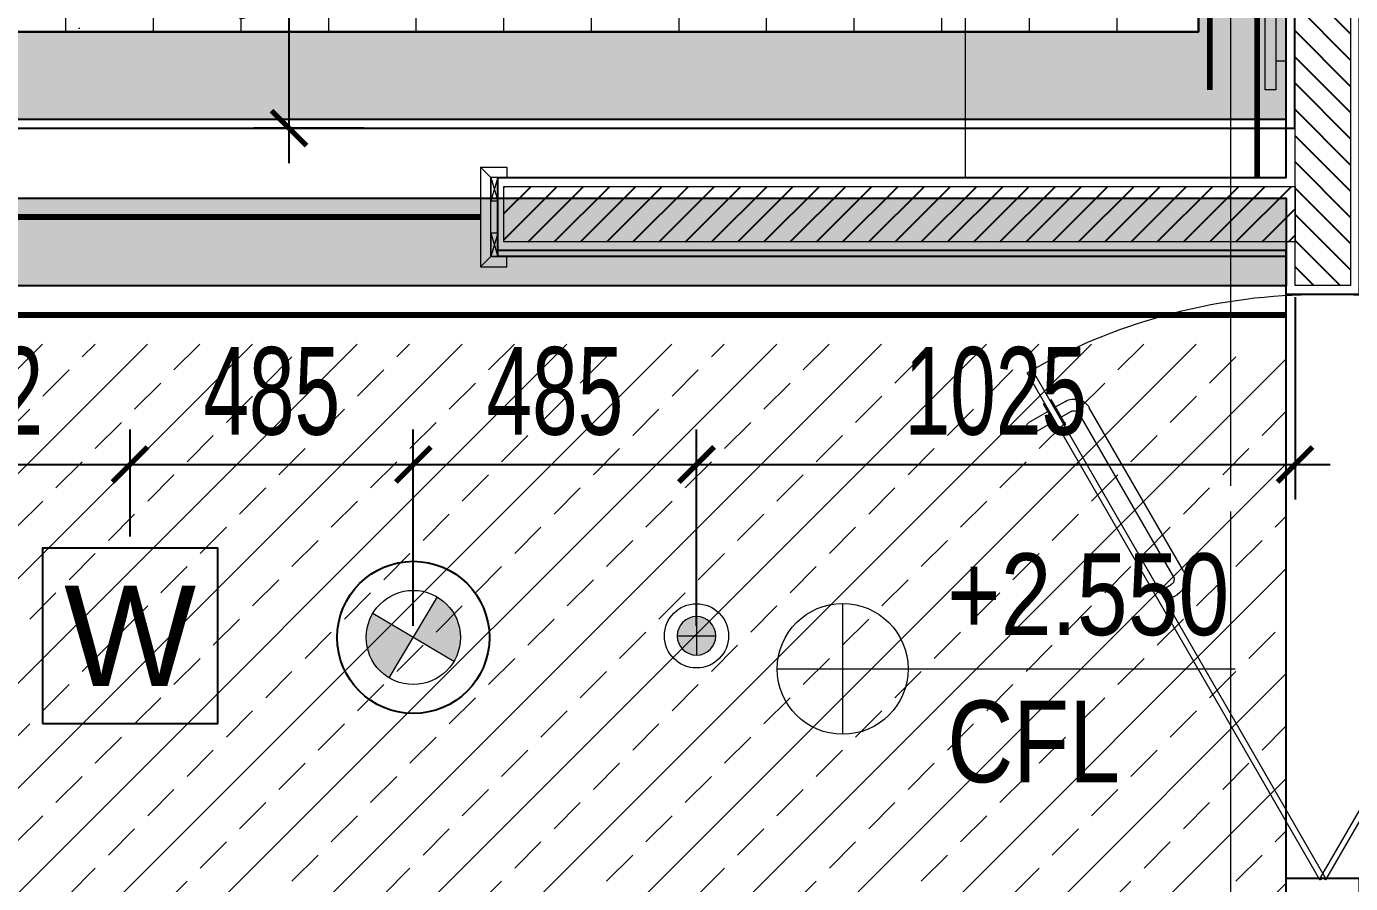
# Model space of a CAD drawing. Header units: millimetres. Extents: x -343543 to 400519, y -115663 to 104219.
# Drawn here: x -233516 to -231249, y 10301 to 11769 of the extents above; entities that cross this region are included whole.
import ezdxf
from ezdxf.enums import TextEntityAlignment as Align
from ezdxf.xclip import XClip

# ---------------------------------------------------------------- set-up
doc = ezdxf.new("R2010")
doc.units = ezdxf.units.MM
doc.header["$XCLIPFRAME"] = 0
for name, pattern in [("$0$02'TUONG Xay$0$HIDDEN", [0.375, 0.25, -0.125]), ('HIDDEN2', [0.1875, 0.125, -0.0625]), ('XREF MAT BANG TUONG XAY$0$CENTER', [50.800000000000004, 31.75, -6.35, 6.35, -6.35]), ('XREF MAT BANG TUONG XAY$0$HIDDEN', [0.375, 0.25, -0.125])]:
    doc.linetypes.add(name, pattern=pattern)
doc.layers.get('0').update_dxf_attribs({"color": 231, "lineweight": 0})
doc.layers.get('DefPoints').update_dxf_attribs({"color": 191})
for name, color, linetype, lineweight in [('1-INNO-E-Emergency', 1, 'EME', 5), ('A-CLNG', 157, 'Continuous', 25), ('A-FLOR-PRTN', 161, 'Continuous', 9), ('A-PATT', 252, 'Continuous', 9), ('A-SYMBOLS', 10, 'Continuous', 13), ('fix lighting', 2, 'Continuous', 5), ('SME-E-LTG-DIM', 55, 'Continuous', 18), ('XREF MAT BANG TUONG XAY$0$$0$A-WALL-INT', 8, 'Continuous', 9), ('XREF MAT BANG TUONG XAY$0$01.Xref _MB T1$0$A-DOOR', 8, 'Continuous', 9), ('XREF MAT BANG TUONG XAY$0$A-GRID', 8, 'XREF MAT BANG TUONG XAY$0$CENTER', 15), ('XREF MAT BANG TUONG XAY$0$A-WALL-INT', 8, 'Continuous', 9)]:
    doc.layers.add(name, color=color, linetype=linetype, lineweight=lineweight)
for name, color, linetype in [('EL - BLOCK - DATA', 2, 'Continuous'), ('XREF MAT BANG TUONG XAY$0$A-FNSH', 8, 'Continuous'), ('XREF MAT BANG TUONG XAY$0$A-FURN', 8, 'Continuous'), ('XREF MAT BANG TUONG XAY$0$A-HIDD', 8, 'XREF MAT BANG TUONG XAY$0$HIDDEN'), ('XREF MAT BANG TUONG XAY$0$A-PATT', 8, 'Continuous')]:
    doc.layers.add(name, color=color, linetype=linetype)
doc.layers.add('fix lightting red', color=1, linetype='Continuous', lineweight=5, true_color=0xff0000)
doc.styles.add('ELV-TEXT', font='arial.ttf')
doc.styles.add('ROMANSssss', font='vntimeh.shx', dxfattribs={"width": 0.7})
doc.styles.add('SM-DIMTEXT', font='SME.shx', dxfattribs={"width": 0.7})
doc.styles.add('VTK _ Arial_2.5 mm', font='arial.ttf', dxfattribs={"width": 0.8, "height": 2.5})
doc.linetypes.add('EME', pattern='A,2463.214661,-165.6529,["E",ROMANSssss,S=300,R=360,X=0,Y=-153.361507],-321.423057,2528.257516', length=5478.548134000001)
doc.dimstyles.new('SDIM-100', dxfattribs={"dimscale": 100, "dimtxt": 2, "dimasz": 0.6, "dimexe": 0.6, "dimexo": 0.2, "dimgap": 0.5, "dimtad": 1, "dimdec": 0, "dimzin": 12, "dimtxsty": 'SM-DIMTEXT', "dimblk": 'ARCHTICK', "dimblk1": 'ARCHTICK', "dimblk2": 'ARCHTICK', "dimcen": 0.12, "dimdle": 0.6, "dimclrd": 7, "dimclre": 8, "dimadec": 0, "dimazin": 3, "dimtfac": 2, "dimtix": 1, "dimtmove": 1, "dimatfit": 3, "dimfxl": 1, "dimtzin": 0, "dimarcsym": 1})

# ---------------------------------------------------------------- blocks, each defined once
blk = doc.blocks.new('*U287')
at = {"layer": 'XREF MAT BANG TUONG XAY$0$A-PATT'}
h = blk.add_hatch(dxfattribs=at)
h.set_pattern_fill('ANSI31', color=8, scale=10)
h.set_pattern_definition([(45, (38421.78963778011, -11178.56439682681), (-22.45064030267288, 22.45064030267288), [])])
h.paths.add_polyline_path([(-38.69831128977239, 47.5), (2936.301688538049, 47.5), (2936.301688538049, -47.5), (-38.69831128977239, -47.5)])
at = {"layer": 'XREF MAT BANG TUONG XAY$0$A-WALL-INT', "color": 8}
blk.add_lwpolyline([(-38.69831128977239, 47.5), (2936.301688538049, 47.5), (2936.301688538049, -47.5), (-38.69831128977239, -47.5)], close=True, dxfattribs=at)
blk = doc.blocks.new('XREF MAT BANG TUONG XAY$0$00.xref_IKIGAI_Truc')
at = {"layer": 'XREF MAT BANG TUONG XAY$0$A-GRID', "color": 8, "ltscale": 20}
blk.add_lwpolyline([(31399.99999999998, -3920.671974424971), (31399.99999999998, 22924.4354841252)], dxfattribs=at)
blk = doc.blocks.new('XREF MAT BANG TUONG XAY$0$xref_IKIGAI_Cot')
at = {"layer": 'XREF MAT BANG TUONG XAY$0$A-GRID', "color": 8, "ltscale": 20}
blk.add_lwpolyline([(31399.99999999998, -3920.671974424971), (31399.99999999998, 22924.4354841252)], dxfattribs=at)
blk = doc.blocks.new('*U277')
at = {"layer": 'XREF MAT BANG TUONG XAY$0$A-PATT'}
h = blk.add_hatch(dxfattribs=at)
h.set_pattern_fill('ANSI31', color=8, scale=10)
h.set_pattern_definition([(45, (36801.7807937566, -11178.56439682681), (-22.45064030267288, 22.45064030267288), [])])
h.paths.add_polyline_path([(-38.69831128977239, 47.5), (1316.292844514548, 47.5), (1316.292844514548, -47.5), (-38.69831128977239, -47.5)])
at = {"layer": 'XREF MAT BANG TUONG XAY$0$A-WALL-INT', "color": 8}
blk.add_lwpolyline([(-38.69831128977239, 47.5), (1316.292844514548, 47.5), (1316.292844514548, -47.5), (-38.69831128977239, -47.5)], close=True, dxfattribs=at)
blk = doc.blocks.new('*U286')
at = {"color": 8}
for p, q in [((-324.1557320819957, -4.186933072772234), (-319.1557320819963, 4.473320965071025)), ((549.377707739154, -496.9746943158621), (-319.1557320819963, 4.473320965071025)), ((-324.1557320819957, -4.186933072772263), (544.3777077391545, -505.6349483537055)), ((154.2633208370245, -266.0967388603416), (164.3474440590521, -248.6520570510792)), ((205.3340673704947, -237.693192624032), (484.5648538667074, -399.0211678833394)), ((141.2729379260205, -258.5967377897951), (140.0773419242166, -260.6650179332139)), ((184.5742142960498, -283.5967413582928), (141.2729379260205, -258.5967377897951)), ((171.583831385041, -276.0967402877435), (181.6626066386553, -258.6613100129195)), ((195.3248144091178, -255.008355203903), (474.5556009052615, -416.3363304628184)), ((183.3786182942455, -285.6650215017114), (184.5742142960498, -283.5967413582928)), ((478.2085557142646, -429.9985382332055), (468.1845958393554, -447.3391425313275)), ((448.9939338402261, -450.5651008168368), (447.9930084012099, -452.2966173219406)), ((447.99300840121, -452.2966173219406), (491.294284771238, -477.2966208904307)), ((455.194212928347, -439.8391414607804), (453.9985610353066, -441.9075182913191)), ((498.4954892983751, -464.8391450292705), (455.194212928347, -439.8391414607804)), ((495.5237182937435, -440.0077911946515), (485.5051063873666, -457.3391439587234)), ((442.4945839882951, -491.7806941221264), (460.9833913122222, -459.7966183924898)), ((459.8097465677946, -501.7899470835364), (478.3039018602335, -469.7966198198858)), ((491.294284771238, -477.2966208904307), (492.2952102102543, -475.5651043853269)), ((497.2998374053348, -466.9075218598093), (498.4954892983751, -464.8391450292705)), ((544.3777077391545, -505.6349483537055), (549.377707739154, -496.9746943158622))]:
    blk.add_line(p, q, dxfattribs=at)
at = {"color": 8, "ltscale": 0.25}
blk.add_arc((-324.1557320819956, -4.186933072772264), 1002.886751345962, 330.9549738737848, 0, dxfattribs=at)
at = {"color": 8}
for centre, radius, start, end in [((190.3201879283947, -263.6659364936424), 30.00000000030493, 59.96938672716634, 149.9693867261449), ((190.3201879283947, -263.6659364936424), 10.00000000000002, 59.96938672667734, 149.9693867266771), ((469.5509744245252, -424.9939117524825), 30.00000000000004, 329.9693867266771, 59.96938672667734), ((469.5509744245252, -424.9939117524825), 10.00000000000001, 329.9693867266771, 59.96938672667734), ((451.1521652780448, -496.7853206028314), 10.00000000000002, 149.9693867267957, 329.9693867267939)]:
    blk.add_arc(centre, radius, start, end, dxfattribs=at)
blk = doc.blocks.new('XREF MAT BANG NOI THAT')
at = {"color": 8}
for points in [[(30945.00000453181, 11509.99999988184), (31495.00143103093, 11510.00000012264), (31495.00133325487, 14284.99999946671), (31190.01068486593, 14284.99998872048), (31190.01068480796, 14589.99999997658), (25897.5161874154, 14589.99999899907), (25900.01643518631, 11509.55353251855), (26450.01074527985, 11509.99994923627), (26450.01074527985, 14039.99395722184), (30945.00000330829, 14039.99395722184)], [(31458.99194708873, 12560.00000012263), (31476.99194708873, 12560.00000012263), (31476.99194708873, 11660.00000012263), (31458.99194708873, 11660.00000012263)], [(31494.99194708873, 11710.00000012263), (31494.99194708873, 12510.00000012263), (31476.99194708873, 12510.00000012263), (31476.99194708873, 11710.00000012263)]]:
    blk.add_lwpolyline(points, close=True, dxfattribs=at)
blk = doc.blocks.new('01.Xref _MB T1')
at = {"layer": 'XREF MAT BANG TUONG XAY$0$$0$A-WALL-INT', "color": 8}
for points in [[(30133.00077345507, 11509.99993693058), (30115.00077345507, 11527.99993693058), (30115.00077345507, 11356.99993827526), (30133.00077345507, 11374.99993827526)], [(30160.00077345507, 11527.99993693058), (30160.00077345507, 11509.99993693058), (30133.00077345507, 11509.99993693058), (30115.00077345507, 11527.99993693058)], [(30145.00077345507, 11509.99993692372), (30133.00077345507, 11509.99993692372), (30133.00077345507, 11469.99993692372), (30145.00077345507, 11469.99993692372)], [(30145.00077345507, 11414.99993827526), (30133.00077345507, 11414.99993827526), (30133.00077345507, 11374.99993827526), (30145.00077345507, 11374.99993827526)], [(30160.00077345507, 11356.99993827526), (30160.00077345507, 11374.99993827526), (30133.00077345507, 11374.99993827526), (30115.00077345507, 11356.99993827526)]]:
    blk.add_lwpolyline(points, close=True, dxfattribs=at)
for points in [[(30145.00077345507, 11509.99993692372), (30133.00077345507, 11469.99993692372)], [(30133.00077346193, 11509.99993692372), (30145.00077344592, 11469.99993692372)], [(30145.00077345507, 11414.99993827526), (30133.00077345507, 11374.99993827526)], [(30133.00077346193, 11414.99993827526), (30145.00077344592, 11374.99993827526)]]:
    blk.add_lwpolyline(points, dxfattribs=at)
at = {"layer": 'XREF MAT BANG TUONG XAY$0$A-FNSH', "color": 8}
for points in [[(31620.01072701392, 14715.0001116497), (31620.00084967963, 11309.99998942119), (31494.99192926892, 11309.99998942119), (31494.99192926892, 11385.00000035495), (30145.00077344419, 11385.00000058803), (30145.00077347278, 11509.99999923594), (31495.00143103093, 11510.00000012264), (31495.00472769696, 14284.99999946683), (31190.01068486593, 14284.99998872048), (31190.01068480796, 14589.99999997658), (25900.03504208998, 14589.99999896547), (25900.02555679388, 11509.99994923895), (28639.99145668732, 11509.99994837008), (28639.99145671687, 11384.99994972037), (25900.00141553517, 11384.99994972243), (25900.00141553517, 11314.99998942119), (25775.00147537731, 11314.99998942119), (25775.00135770386, 14590.00000070687), (25244.99201610066, 14590.00000078358), (25244.99201603036, 14715.00019714464)], [(31494.99192926892, 11375.00000035544), (30145.00077344419, 11375.00000058803), (30145.00077344419, 11385.00000058803)], [(31494.99192926893, 10199.99998942119), (31494.99192926893, 10309.99998942119), (31619.9891578583, 10309.99998942119), (31620.00948290195, 10200.00276110213)]]:
    blk.add_lwpolyline(points, dxfattribs=at)
at = {"layer": 'XREF MAT BANG TUONG XAY$0$A-HIDD', "color": 8, "ltscale": 200, "const_width": 10}
blk.add_lwpolyline([(28669.99145668937, 11442.49998843268), (30115.00077345507, 11442.49993760292)], dxfattribs=at)
at = {"color": 8}
blk.add_blockref('XREF MAT BANG TUONG XAY$0$00.xref_IKIGAI_Truc', (0.000109863918623887, 0), dxfattribs=at)
ref = blk.add_blockref('XREF MAT BANG TUONG XAY$0$xref_IKIGAI_Cot', (-0.009273172880057245, -1.075099498848431e-05), dxfattribs=at)
XClip(ref).set_block_clipping_path([(-1610.3425959282936, -2225.6693134198044), (41829.12952086335, 21555.881957526355)])
at = {"layer": 'XREF MAT BANG TUONG XAY$0$01.Xref _MB T1$0$A-DOOR', "color": 8, "xscale": -1, "rotation": 270.0000000000001}
blk.add_blockref('*U286', (31556.67747663636, 10631.26897015722), dxfattribs=at)
at = {"layer": 'XREF MAT BANG TUONG XAY$0$01.Xref _MB T1$0$A-DOOR', "color": 8, "rotation": 90.00000000000001}
blk.add_blockref('*U286', (31558.30361049086, 10631.26897015722), dxfattribs=at)
at = {"layer": 'XREF MAT BANG TUONG XAY$0$A-FURN', "color": 8, "rotation": 90.00000000000001}
blk.add_blockref('*U287', (31557.49192926892, 11363.69830071096), dxfattribs=at)
at = {"layer": 'XREF MAT BANG TUONG XAY$0$A-FURN', "color": 8}
blk.add_blockref('*U277', (30193.69908475437, 11447.49999924307), dxfattribs=at)
at = {"layer": 'A-PATT', "color": 8}
blk.add_blockref('XREF MAT BANG NOI THAT', (0, 0), dxfattribs=at)
blk = doc.blocks.new('DenSanTuongT1Ikigai')
at = {"layer": 'fix lightting red', "color": 1, "linetype": "$0$02'TUONG Xay$0$HIDDEN", "ltscale": 500, "true_color": 0xff0000, "const_width": 10}
for points in [[(31445.00132116714, 11509.99989939118), (31444.99513389097, 14284.99989873504)], [(31445.01080510934, 11509.99989939118), (31445.00461783317, 14284.99989873504)], [(31364.13199423288, 12560.00001087363), (31364.13199423288, 11660.00001087363)]]:
    blk.add_lwpolyline(points, dxfattribs=at)
blk = doc.blocks.new('_ArchTick')
at = {"color": 0, "linetype": 'ByBlock', "const_width": 0.15}
blk.add_lwpolyline([(-0.5, -0.5), (0.5, 0.5)], dxfattribs=at)
blk = doc.blocks.new('*D1220')
at = {"layer": 'DefPoints', "color": 0, "transparency": 16777216}
for p in [(-233429.0301408317, 12189.99934607632), (-233066.9491078004, 11594.7823561725), (-232918.5353833265, 11594.7823561725)]:
    blk.add_point(p, dxfattribs=at)
at = {"layer": 'SME-E-LTG-DIM', "color": 7, "lineweight": -2, "transparency": 16777216}
blk.add_line((-233066.9491078004, 12249.99934607632), (-233066.9491078004, 11534.7823561725), dxfattribs=at)
at = {"layer": 'SME-E-LTG-DIM', "color": 8, "lineweight": -2, "transparency": 16777216}
for p, q in [((-233409.0301408317, 12189.99934607632), (-233006.9491078004, 12189.99934607632)), ((-232938.5353833265, 11594.7823561725), (-233126.9491078004, 11594.7823561725))]:
    blk.add_line(p, q, dxfattribs=at)
at = {"layer": 'SME-E-LTG-DIM', "color": 7, "lineweight": -2, "transparency": 16777216, "xscale": 60, "yscale": 60, "zscale": 60}
for p, rotation in [((-233066.9491078004, 12189.99934607632), 90), ((-233066.9491078004, 11594.7823561725), 270)]:
    blk.add_blockref('_ArchTick', p, dxfattribs=dict(at, rotation=rotation))
at = {"layer": 'SME-E-LTG-DIM', "color": 0, "transparency": 16777216, "insert": (-233191.9491078003, 11892.39085112447), "char_height": 150, "attachment_point": 5, "rotation": 90, "style": 'SM-DIMTEXT'}
blk.add_mtext('595', dxfattribs=at)
blk = doc.blocks.new('*D1249')
at = {"layer": 'DefPoints', "color": 0, "transparency": 16777216}
for p in [(-233339.0187218127, 11018.65580576334), (-233870.8947425664, 10865.02370170711), (-233339.0187218127, 10875.15781658687)]:
    blk.add_point(p, dxfattribs=at)
at = {"layer": 'SME-E-LTG-DIM', "color": 8, "lineweight": -2, "transparency": 16777216}
for p, q in [((-233870.8947425664, 10885.02370170711), (-233870.8947425664, 11078.65580576334)), ((-233339.0187218127, 10895.15781658687), (-233339.0187218127, 11078.65580576334))]:
    blk.add_line(p, q, dxfattribs=at)
at = {"layer": 'SME-E-LTG-DIM', "color": 7, "lineweight": -2, "transparency": 16777216}
blk.add_line((-233930.8947425664, 11018.65580576334), (-233279.0187218127, 11018.65580576334), dxfattribs=at)
at = {"layer": 'SME-E-LTG-DIM', "color": 7, "lineweight": -2, "transparency": 16777216, "xscale": 60, "yscale": 60, "zscale": 60, "rotation": 180}
blk.add_blockref('_ArchTick', (-233870.8947425664, 11018.65580576334), dxfattribs=at)
at = {"layer": 'SME-E-LTG-DIM', "color": 7, "lineweight": -2, "transparency": 16777216, "xscale": 60, "yscale": 60, "zscale": 60}
blk.add_blockref('_ArchTick', (-233339.0187218127, 11018.65580576334), dxfattribs=at)
at = {"layer": 'SME-E-LTG-DIM', "color": 0, "transparency": 16777216, "insert": (-233604.9567321895, 11143.65580576334), "char_height": 150, "attachment_point": 5, "style": 'SM-DIMTEXT'}
blk.add_mtext('532', dxfattribs=at)
blk = doc.blocks.new('*D1250')
at = {"layer": 'DefPoints', "color": 0, "transparency": 16777216}
for p in [(-232854.0281416944, 11018.65580576334), (-233339.0187218127, 10875.15781658687), (-232854.0281416944, 10722.50067972621)]:
    blk.add_point(p, dxfattribs=at)
at = {"layer": 'SME-E-LTG-DIM', "color": 8, "lineweight": -2, "transparency": 16777216}
for p, q in [((-233339.0187218127, 10895.15781658687), (-233339.0187218127, 11078.65580576334)), ((-232854.0281416944, 10742.50067972621), (-232854.0281416944, 11078.65580576334))]:
    blk.add_line(p, q, dxfattribs=at)
at = {"layer": 'SME-E-LTG-DIM', "color": 7, "lineweight": -2, "transparency": 16777216}
blk.add_line((-233399.0187218127, 11018.65580576334), (-232794.0281416944, 11018.65580576334), dxfattribs=at)
at = {"layer": 'SME-E-LTG-DIM', "color": 7, "lineweight": -2, "transparency": 16777216, "xscale": 60, "yscale": 60, "zscale": 60, "rotation": 180}
blk.add_blockref('_ArchTick', (-233339.0187218127, 11018.65580576334), dxfattribs=at)
at = {"layer": 'SME-E-LTG-DIM', "color": 7, "lineweight": -2, "transparency": 16777216, "xscale": 60, "yscale": 60, "zscale": 60}
blk.add_blockref('_ArchTick', (-232854.0281416944, 11018.65580576334), dxfattribs=at)
at = {"layer": 'SME-E-LTG-DIM', "color": 0, "transparency": 16777216, "insert": (-233096.5234317535, 11143.65580576334), "char_height": 150, "attachment_point": 5, "style": 'SM-DIMTEXT'}
blk.add_mtext('485', dxfattribs=at)
blk = doc.blocks.new('*D1251')
at = {"layer": 'DefPoints', "color": 0, "transparency": 16777216}
for p in [(-232369.0186856518, 11018.65580576334), (-232854.0281416944, 10722.50067972621), (-232369.0186856518, 10722.50067972621)]:
    blk.add_point(p, dxfattribs=at)
at = {"layer": 'SME-E-LTG-DIM', "color": 8, "lineweight": -2, "transparency": 16777216}
for p, q in [((-232854.0281416944, 10742.50067972621), (-232854.0281416944, 11078.65580576334)), ((-232369.0186856518, 10742.50067972621), (-232369.0186856518, 11078.65580576334))]:
    blk.add_line(p, q, dxfattribs=at)
at = {"layer": 'SME-E-LTG-DIM', "color": 7, "lineweight": -2, "transparency": 16777216}
blk.add_line((-232914.0281416944, 11018.65580576334), (-232309.0186856518, 11018.65580576334), dxfattribs=at)
at = {"layer": 'SME-E-LTG-DIM', "color": 7, "lineweight": -2, "transparency": 16777216, "xscale": 60, "yscale": 60, "zscale": 60, "rotation": 180}
blk.add_blockref('_ArchTick', (-232854.0281416944, 11018.65580576334), dxfattribs=at)
at = {"layer": 'SME-E-LTG-DIM', "color": 7, "lineweight": -2, "transparency": 16777216, "xscale": 60, "yscale": 60, "zscale": 60}
blk.add_blockref('_ArchTick', (-232369.0186856518, 11018.65580576334), dxfattribs=at)
at = {"layer": 'SME-E-LTG-DIM', "color": 0, "transparency": 16777216, "insert": (-232611.5234136731, 11143.65580576334), "char_height": 150, "attachment_point": 5, "style": 'SM-DIMTEXT'}
blk.add_mtext('485', dxfattribs=at)
blk = doc.blocks.new('*D1252')
at = {"layer": 'DefPoints', "color": 0, "transparency": 16777216}
for p in [(-231344.0327725023, 11324.99997867022), (-231344.0327725023, 11018.65580576334), (-232369.0186856518, 10722.50067972621)]:
    blk.add_point(p, dxfattribs=at)
at = {"layer": 'SME-E-LTG-DIM', "color": 8, "lineweight": -2, "transparency": 16777216}
for p, q in [((-231344.0327725023, 11304.99997867022), (-231344.0327725023, 10958.65580576334)), ((-232369.0186856518, 10742.50067972621), (-232369.0186856518, 11078.65580576334))]:
    blk.add_line(p, q, dxfattribs=at)
at = {"layer": 'SME-E-LTG-DIM', "color": 7, "lineweight": -2, "transparency": 16777216}
blk.add_line((-232429.0186856518, 11018.65580576334), (-231284.0327725023, 11018.65580576334), dxfattribs=at)
at = {"layer": 'SME-E-LTG-DIM', "color": 7, "lineweight": -2, "transparency": 16777216, "xscale": 60, "yscale": 60, "zscale": 60, "rotation": 180}
blk.add_blockref('_ArchTick', (-232369.0186856518, 11018.65580576334), dxfattribs=at)
at = {"layer": 'SME-E-LTG-DIM', "color": 7, "lineweight": -2, "transparency": 16777216, "xscale": 60, "yscale": 60, "zscale": 60}
blk.add_blockref('_ArchTick', (-231344.0327725023, 11018.65580576334), dxfattribs=at)
at = {"layer": 'SME-E-LTG-DIM', "color": 0, "transparency": 16777216, "insert": (-231856.5257290771, 11143.65580576334), "char_height": 150, "attachment_point": 5, "style": 'SM-DIMTEXT'}
blk.add_mtext('1025', dxfattribs=at)
blk = doc.blocks.new('Den downligh su co')
at = {"layer": '1-INNO-E-Emergency'}
h = blk.add_hatch(color=1, dxfattribs=at)
h.dxf.hatch_style = 1
h.paths.add_polyline_path([(-51.26524163608701, 51.2652416361384), (0, 6.048139766789973e-11), (51.26524163605427, 51.2652416359947, 0.4142135623730951)])
h.paths.add_polyline_path([(0, 6.048139766789973e-11), (-51.26524163597423, -51.2652416358892, 0.4142135623730951), (51.26524163595604, -51.26524163603472)])
at = {"layer": '1-INNO-E-Emergency', "color": 1}
for points in [[(-51.26524163608701, 51.2652416361384), (51.26524163595604, -51.26524163603472)], [(-51.26524163597423, -51.2652416358892), (51.26524163605427, 51.2652416359947)]]:
    blk.add_lwpolyline(points, dxfattribs=at)
blk.add_circle((0, 6.048139766789973e-11), 72.50000000000001, dxfattribs=at)
at = {"layer": 'DefPoints', "ltscale": 5}
blk.add_circle((-1.818989403545856e-11, -1.227817847393453e-11), 117.174504947074, dxfattribs=at)
blk = doc.blocks.new('Exit su co')
at = {"layer": '1-INNO-E-Emergency', "xscale": 1.11227586206897, "yscale": 1.11227586206897, "zscale": 1.11227586206897, "rotation": 104.2273817828765}
blk.add_blockref('Den downligh su co', (30000.00583324974, 10724.99997386684), dxfattribs=at)
blk = doc.blocks.new('WIFI')
at = {"color": 0, "ltscale": 20}
blk.add_lwpolyline([(-103.9230422570527, -103.9230741793326), (103.9230546518556, -103.9230741793326), (103.9230546518556, 103.9230227295775), (-103.9230422570527, 103.9230227295775)], close=True, dxfattribs=at)
at = {"color": 0, "ltscale": 20, "style": 'ELV-TEXT'}
blk.add_text('W', height=118.7691982336608, dxfattribs=at).set_placement((2.517097527743317e-06, -1.044826422003098e-05), align=Align.MIDDLE_CENTER)
blk = doc.blocks.new('XR-TRAN_SANH$0$A$C896e62ca')
at = {"layer": 'A-PATT', "true_color": 0x848484}
h = blk.add_hatch(color=252, dxfattribs=at)
h.dxf.hatch_style = 1
edge = h.paths.add_edge_path()
edge.add_arc((0, 0), 33.00000000000004, 0, 360)
at = {"color": 0, "linetype": 'ByBlock'}
for p, q in [((0, 33), (0, -33)), ((33, 0), (-33, 0))]:
    blk.add_line(p, q, dxfattribs=at)
blk.add_circle((0, 0), 33.00000000000004, dxfattribs=at)
for start, end in [(90, 270), (270, 90)]:
    blk.add_arc((0, 0), 54.99999999999996, start, end, dxfattribs=at)
blk = doc.blocks.new('*U1475')
blk.add_line((-2, 0), (12, 0))
blk.add_lwpolyline([(0, -2.000000000349246), (6.123233995736766e-16, 2)])
at = {"layer": 'A-SYMBOLS'}
blk.add_circle((0, 0), 2, dxfattribs=at)
at = {"color": 7, "style": 'VTK _ Arial_2.5 mm', "width": 0.8, "flags": 4}
blk.add_attdef('FINISHFLOORLEVEL', text='', height=2.5, dxfattribs=at).set_placement((3.2, 3.532401091405184), align=Align.TOP_LEFT)
blk.add_attdef('NAMEOFLEVEL', (3.2, -3.467598908594816), '', height=2.5, dxfattribs=at)

msp = doc.modelspace()

# ---------------------------------------------------------------- block references
at = {"layer": 'A-SYMBOLS'}
msp.add_blockref('01.Xref _MB T1', (-262854.0247017712, 2.91038304567337e-11), dxfattribs=at)

# ---------------------------------------------------------------- next in the draw order: hatches: boundary and pattern name
at = {"layer": 'A-PATT'}
h = msp.add_hatch(dxfattribs=at)
h.set_pattern_fill('ZIGZAG', color=256, scale=10)
h.set_pattern_definition([(0, (-262854.0247017712, -1.07509663394012e-05), (31.75, 31.75), [31.75, -31.75]), (90, (-262822.2747017712, -1.07509663394012e-05), (-31.75, 31.75), [31.75, -31.75])])
h.paths.add_polyline_path([(-231664.0235008503, 14589.99998922449), (-236954.0086017835, 14589.98395183266), (-236954.0895961328, 11609.77666402872), (-231359.1137495182, 11609.77001726589), (-231359.0295647148, 14284.99998871598), (-231509.0295647145, 14285.00024476766), (-231509.1138541466, 11759.78050359881), (-236804.0895965988, 11759.76446620698), (-236804.0086017835, 14439.9839504303), (-231664.0235008503, 14439.99998782213)])
h = msp.add_hatch(dxfattribs=at)
h.set_pattern_fill('_USER', color=256, scale=150, angle=90, pattern_type=0)
h.set_pattern_definition([(90, (-254149.0246161774, 11709.99327388686), (-150, 9.184850993605149e-15), [])])
h.paths.add_polyline_path([(-231664.0235008503, 14439.99998922449), (-236804.0086017835, 14439.9839504303), (-236804.08959557, 11759.76778960269), (-231509.1138551754, 11759.77718020311), (-231509.0295647148, 14284.99998871598), (-231664.0235008503, 14284.99997796951)])
h = msp.add_hatch(dxfattribs=at)
h.set_pattern_fill('AR-SAND', color=256, scale=5)
h.set_pattern_definition([(37.50000000000001, (-262854.0247017712, -1.07509663394012e-05), (-8.000156479920228, 244.7066186646712), [0, -193.04, 0, -215.9, 0, -206.375]), (7.499999999999999, (-262854.0247017712, -1.07509663394012e-05), (224.7616415690013, 358.4125502841771), [0, -104.14, 0, -173.99, 0, -66.67500000000001]), (327.5, (-263010.2347017712, -1.07509663394012e-05), (395.496185120729, 0.718592339272881), [0, -63.5, 0, -228.6, 0, -298.45]), (317.5, (-263010.2347017712, -1.07509663394012e-05), (381.7782262361486, 111.4646616286082), [0, -31.75, 0, -149.86, 0, -171.45])])
h.paths.add_polyline_path([(-231664.0235008503, 14439.99998922449), (-236804.0086017835, 14439.9839504303), (-236804.08959557, 11759.76778960269), (-231509.1138551754, 11759.77718020311), (-231509.0295647148, 14284.99998871598), (-231664.0235008503, 14284.99997796951)])
h = msp.add_hatch(dxfattribs=at)
h.set_pattern_fill('ZIGZAG', color=256, scale=10)
h.set_pattern_definition([(0, (-262854.1056965865, 99.78721896098386), (31.75, 31.75), [31.75, -31.75]), (90, (-262822.3556965865, 99.78721896098386), (-31.75, 31.75), [31.75, -31.75])])
h.paths.add_polyline_path([(-231359.1137673175, 11324.78716736052), (-236944.1137649935, 11324.78716736052), (-236944.1137649935, 11474.78716868136), (-231359.1137673175, 11474.78716868136)])
h = msp.add_hatch(dxfattribs=at)
h.set_pattern_fill('ANSI33', color=256, scale=20, double=1)
h.set_pattern_definition([(45, (-262854.0247017712, -1.07509663394012e-05), (-89.80256121069154, 89.80256121069154), []), (45, (-262764.2221017712, -1.07509663394012e-05), (-89.80256121069154, 89.80256121069154), [63.5, -31.75])])
h.paths.add_polyline_path([(-231359.0327723753, 10214.99997860457), (-231359.0327726314, 11224.99993764856), (-236944.0325918391, 11224.98992309461), (-236944.0188889506, 9770.000595321526), (-235574.0186787776, 9770.000595243324), (-235574.0328850178, 10224.99998924318), (-235429.0329338467, 10225.00000560545), (-235429.0321057929, 6234.999841614702), (-231824.0224157848, 6234.983970189408), (-231824.0145026214, 6429.999661412804), (-231474.0334210738, 6429.999160421313), (-231474.0234035545, 9784.999978670221), (-231664.0325733846, 9784.999978670217), (-231664.0325733846, 10214.99997867135)])

# ---------------------------------------------------------------- next in the draw order: linework, layer by layer
at = {"layer": 'A-CLNG', "color": 251}
for points in [[(-231649.0235008503, 14604.99998922847), (-236969.0327723716, 14604.99998781816), (-236969.1137671869, 11594.78716821003), (-231344.113874024, 11594.78048577901), (-231344.029546895, 14299.99998924451), (-231649.0235008503, 14299.99997849804)], [(-231649.0140169081, 14604.99998922847), (-236969.0232884294, 14604.99998781816), (-236969.1042832447, 11594.78716821003), (-231344.1043900817, 11594.78048577901), (-231344.0200629528, 14299.99998924451), (-231649.0140169081, 14299.99997849804)], [(-231664.0235008503, 14589.99998922449), (-236954.0086017835, 14589.98395183266), (-236954.0895961328, 11609.77666402872), (-231359.1137495182, 11609.77001726589), (-231359.0295647148, 14284.99998871598), (-231509.0295647145, 14285.00024476766), (-231509.1138541466, 11759.78050359881), (-236804.0895965988, 11759.76446620698), (-236804.0086017835, 14439.9839504303), (-231664.0235008503, 14439.99998782213)], [(-231664.0235008503, 14439.99998922449), (-236804.0086017835, 14439.9839504303), (-236804.08959557, 11759.76778960269), (-231509.1138551754, 11759.77718020311), (-231509.0295647148, 14284.99998871598), (-231664.0235008503, 14284.99997796951)], [(-231359.1137673175, 11324.78716736052), (-236944.1137649935, 11324.78716736052), (-236944.1137649935, 11474.78716868136), (-231359.1137673175, 11474.78716868136)], [(-231359.0327723753, 10214.99997860457), (-231359.1137674467, 11324.78716736052), (-236944.1135866545, 11324.77715280656), (-236944.0188889506, 9770.000595321526), (-235574.0186787776, 9770.000595243324), (-235574.0328850178, 10224.99998924318), (-235429.0329338467, 10225.00000560545), (-235429.0321024618, 6234.999621474894), (-233164.0140390083, 6234.999717579793), (-233164.0140151062, 6234.99987773313), (-232834.0250604753, 6234.999877733128), (-232834.0153134325, 6234.999717406309), (-231824.0230932465, 6234.983469227479), (-231824.0133242774, 6429.999160421313), (-231474.0334210738, 6429.999160421313), (-231474.0234035545, 9784.999978670221), (-231664.0325733846, 9784.999978670217), (-231664.0325733846, 10214.99997867135)]]:
    msp.add_lwpolyline(points, close=True, dxfattribs=at)
at = {"layer": 'fix lighting', "color": 1, "linetype": 'HIDDEN2', "true_color": 0xff0000, "const_width": 10}
msp.add_lwpolyline([(-231359.1137674467, 11274.78716738506), (-236944.1137649935, 11274.78716738506)], dxfattribs=at)

# ---------------------------------------------------------------- next in the draw order: block references
at = {"layer": 'EL - BLOCK - DATA', "xscale": 1.443375672969599, "yscale": 1.443375672969599, "zscale": 1.443375672969599}
msp.add_blockref('WIFI', (-233339.0187307578, 10725.15785371753), dxfattribs=at)
at = {"layer": 'fix lighting'}
msp.add_blockref('Exit su co', (-262854.033974944, -2.499294140662187), dxfattribs=at)
at = {"layer": 'fix lighting', "xscale": -1}
msp.add_blockref('XR-TRAN_SANH$0$A$C896e62ca', (-232369.0186856518, 10725.15781658687), dxfattribs=at)

# ---------------------------------------------------------------- next in the draw order: block references
at = {"layer": 'A-FLOR-PRTN'}
msp.add_blockref('DenSanTuongT1Ikigai', (-262854.0245919073, -2.150196041839081e-05), dxfattribs=at)

# ---------------------------------------------------------------- next in the draw order: block references
at = {"layer": 'A-SYMBOLS'}
ref = msp.add_blockref('*U1475', (-232118.7408785386, 10668.61596421475), dxfattribs=dict(at, xscale=56, yscale=56, zscale=56))
ref.add_attrib('FINISHFLOORLEVEL', '+2.550', dxfattribs={"layer": '0', "color": 7, "height": 140, "style": 'VTK _ Arial_2.5 mm', "width": 0.8}).set_placement((-231939.5408785386, 10866.43042533344), align=Align.TOP_LEFT)
ref.add_attrib('NAMEOFLEVEL', 'CFL', (-231939.5408785386, 10474.43042533345), dxfattribs={"layer": '0', "color": 7, "height": 140, "style": 'VTK _ Arial_2.5 mm', "width": 0.8})

# ---------------------------------------------------------------- next in the draw order: dimensions: what is measured, and where the dimension line sits
at = {"layer": 'SME-E-LTG-DIM'}
dim = msp.add_linear_dim(base=(-233066.9491078004, 11594.7823561725), p1=(-233429.0301408315, 12189.99934607631), p2=(-232918.5353833264, 11594.78235617249), angle=90, dimstyle='SDIM-100', override={"dimtxt": 1.5, "dimtfill": 0}, dxfattribs=at)
dim.commit()
dim.dimension.update_dxf_attribs({"geometry": '*D1220', "text_midpoint": (-233191.9491078003, 11892.39085112447)})
for base, p1, p2, picture, middle in [((-231344.0327725023, 11018.65580576334), (-232369.0186856518, 10722.50067972621), (-231344.0327725023, 11324.99997867022), '*D1252', (-231856.5257290771, 11143.65580576334)), ((-233339.0187218127, 11018.65580576334), (-233870.8947425664, 10865.02370170711), (-233339.0187218127, 10875.15781658687), '*D1249', (-233604.9567321895, 11143.65580576334)), ((-232854.0281416944, 11018.65580576334), (-233339.0187218127, 10875.15781658687), (-232854.0281416944, 10722.50067972621), '*D1250', (-233096.5234317535, 11143.65580576334)), ((-232369.0186856518, 11018.65580576334), (-232854.0281416944, 10722.50067972621), (-232369.0186856518, 10722.50067972621), '*D1251', (-232611.5234136731, 11143.65580576334))]:
    dim = msp.add_linear_dim(base=base, p1=p1, p2=p2, dimstyle='SDIM-100', override={"dimtxt": 1.5, "dimtfill": 0}, dxfattribs=at)
    dim.commit()
    dim.dimension.update_dxf_attribs({"geometry": picture, "text_midpoint": middle})

doc.saveas('drawing.dxf')
